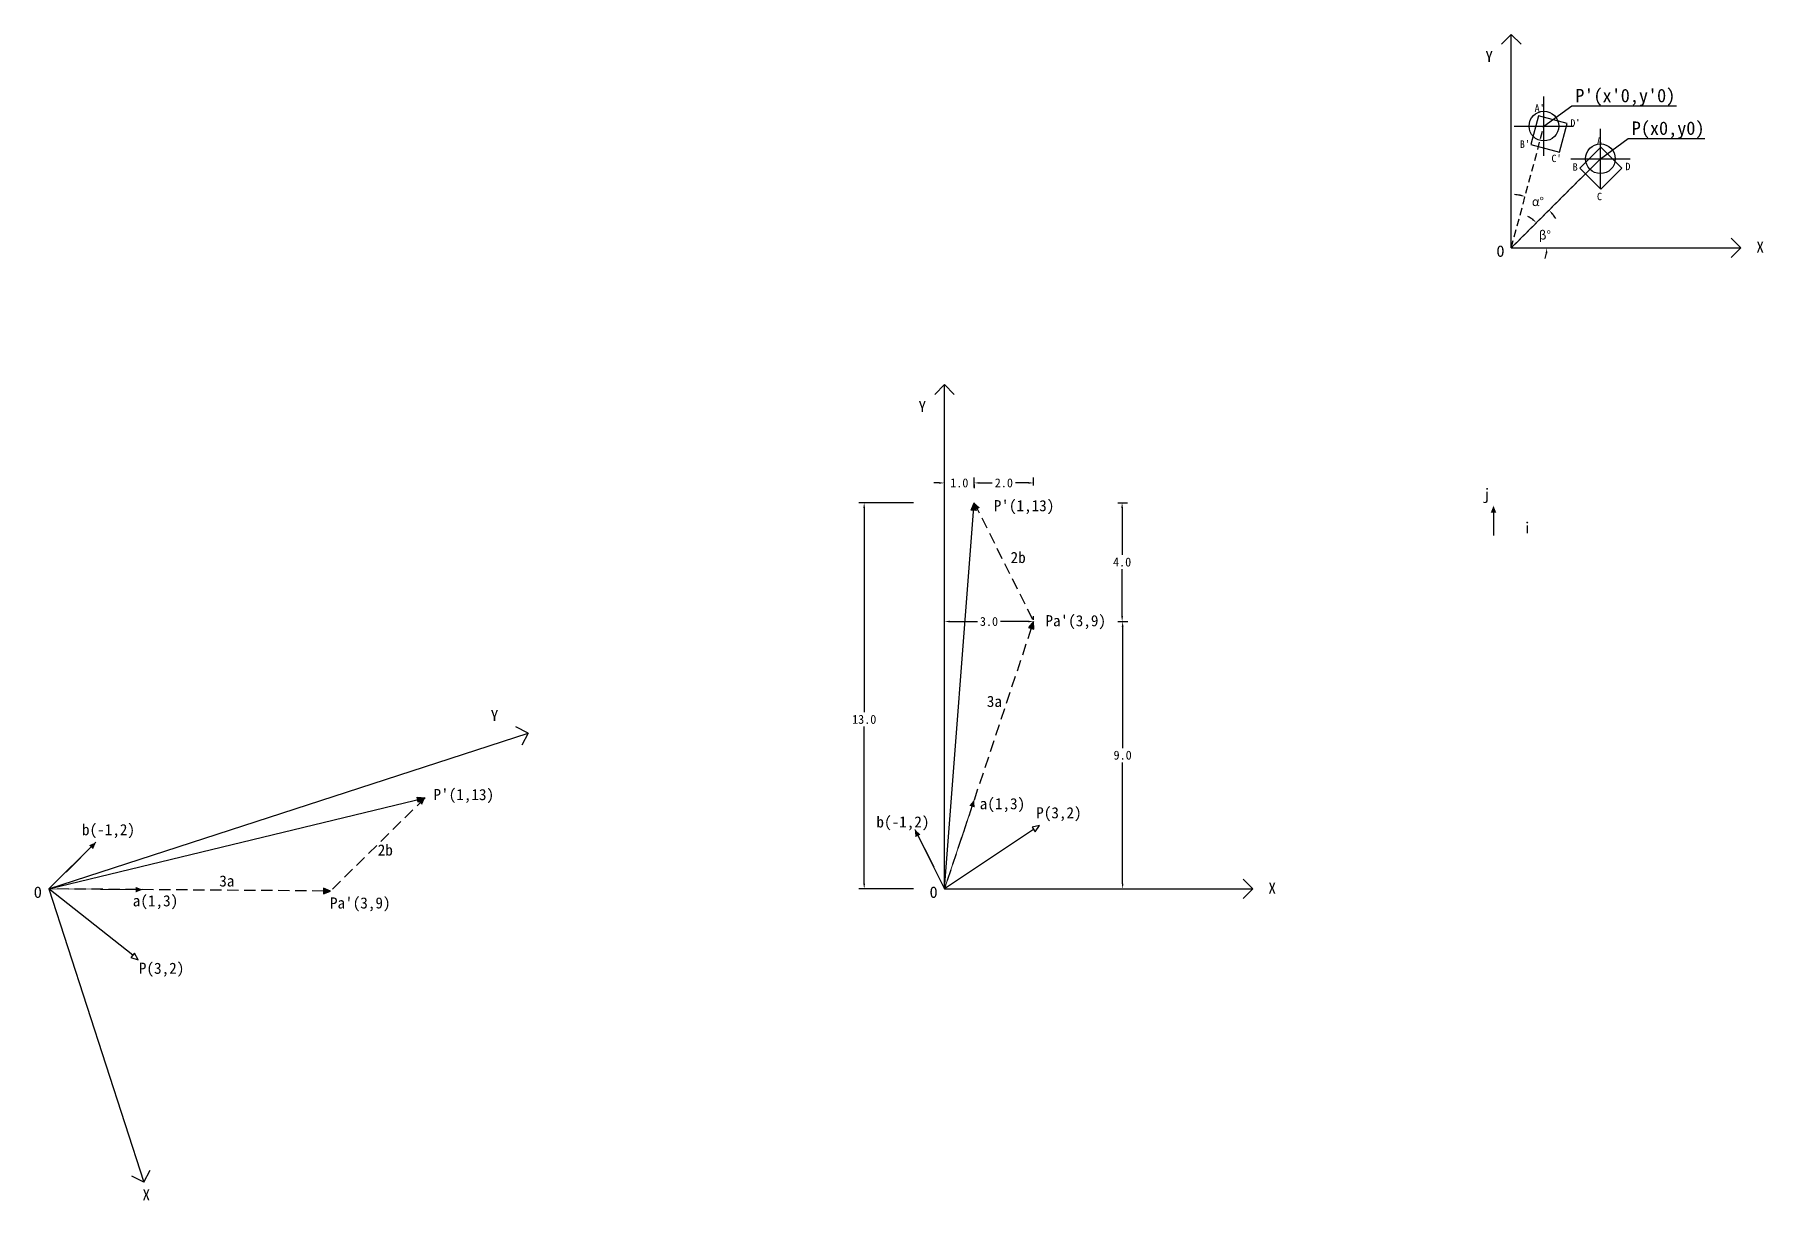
# Model space of a CAD drawing. Header units: millimetres. Extents: x 0 to 211, y 0 to 497.
# Drawn here: x 152.8 to 211, y 457.4 to 496.6 of the extents above; entities outside this region: 3.
import ezdxf

# ---------------------------------------------------------------- set-up
doc = ezdxf.new("R2010")
doc.units = ezdxf.units.MM
doc.header["$PDMODE"] = 34
doc.linetypes.add('DASHED', pattern=[19.05, 12.7, -6.35])
doc.styles.get("Standard").update_dxf_attribs({"font": ''})
doc.styles.get('Standard').set_extended_font_data('SimSun')
doc.dimstyles.get("Standard").update_dxf_attribs({"dimtxt": 0.18, "dimasz": 0.18, "dimexe": 0.18, "dimexo": 0.0625, "dimgap": 0.09, "dimtad": 0, "dimtih": 1, "dimtoh": 1, "dimdec": 4, "dimzin": 0, "dimdsep": 46, "dimtxsty": 'Standard', "dimcen": 0.09, "dimadec": 0, "dimazin": 0, "dimtfac": 1, "dimtdec": 4, "dimtofl": 0, "dimtmove": 0, "dimatfit": 3, "dimfxl": 1, "dimtolj": 1, "dimtzin": 0, "dimarcsym": 0})

# ---------------------------------------------------------------- blocks, each defined once
blk = doc.blocks.new('*D4')
at = {"color": 0, "lineweight": -2}
for start, end in [(53.63117, 62.26235), (342.73765, 351.36883)]:
    blk.add_arc((202.515, 489.466), 1.196, start, end, dxfattribs=at)
at = {"color": 0}
for points in [[(203.244, 490.452), (203.205, 490.407), (203.361, 490.312)], [(203.668, 489.289), (203.728, 489.285), (203.711, 489.466)]]:
    blk.add_solid(points, dxfattribs=at)
at = {"layer": 'Defpoints', "color": 0}
for p in [(205.515, 492.466), (203.551, 490.064), (202.515, 489.466), (202.515, 489.466), (210.242, 489.466)]:
    blk.add_point(p, dxfattribs=at)
at = {"color": 0, "insert": (203.646, 489.855), "char_height": 0.3, "attachment_point": 5}
blk.add_mtext('\\A1;β°', dxfattribs=at)
blk = doc.blocks.new('*D5')
at = {"color": 0, "lineweight": -2}
for start, end in [(80.75154, 86.50308), (33.49692, 39.24846)]:
    blk.add_arc((202.515, 489.466), 1.794, start, end, dxfattribs=at)
at = {"color": 0}
for points in [[(202.81, 491.266), (202.797, 491.208), (202.98, 491.199)], [(203.882, 490.581), (203.927, 490.621), (203.784, 490.735)]]:
    blk.add_solid(points, dxfattribs=at)
at = {"layer": 'Defpoints', "color": 0}
for p in [(203.613, 493.564), (205.515, 492.466), (203.544, 490.936), (202.515, 489.466), (202.515, 489.466)]:
    blk.add_point(p, dxfattribs=at)
at = {"color": 0, "insert": (203.412, 491.02), "char_height": 0.3, "attachment_point": 5}
blk.add_mtext('\\A1;α°', dxfattribs=at)
blk = doc.blocks.new('*D11')
at = {"color": 0, "lineweight": -2}
for p, q in [((183.25, 481.553), (183.07, 481.553)), ((183.43, 481.4), (183.43, 481.733)), ((184.43, 481.4), (184.43, 481.733)), ((184.61, 481.553), (184.79, 481.553))]:
    blk.add_line(p, q, dxfattribs=at)
at = {"color": 0}
for points in [[(183.25, 481.583), (183.25, 481.523), (183.43, 481.553)], [(184.61, 481.583), (184.61, 481.523), (184.43, 481.553)]]:
    blk.add_solid(points, dxfattribs=at)
at = {"layer": 'Defpoints', "color": 0}
for p in [(183.43, 481.553), (183.43, 481.338), (184.43, 481.338)]:
    blk.add_point(p, dxfattribs=at)
at = {"color": 0, "insert": (183.93, 481.553), "char_height": 0.3, "attachment_point": 5}
blk.add_mtext('\\A1;1.0', dxfattribs=at)
blk = doc.blocks.new('*D12')
at = {"color": 0, "lineweight": -2}
for p, q in [((182.386, 480.889), (180.548, 480.889)), ((180.728, 480.709), (180.728, 473.833)), ((180.728, 468.069), (180.728, 473.353)), ((182.386, 467.889), (180.548, 467.889))]:
    blk.add_line(p, q, dxfattribs=at)
at = {"color": 0}
for points in [[(180.698, 480.709), (180.758, 480.709), (180.728, 480.889)], [(180.698, 468.069), (180.758, 468.069), (180.728, 467.889)]]:
    blk.add_solid(points, dxfattribs=at)
at = {"layer": 'Defpoints', "color": 0}
for p in [(182.449, 480.889), (180.728, 467.889), (182.449, 467.889)]:
    blk.add_point(p, dxfattribs=at)
at = {"color": 0, "insert": (180.728, 473.593), "char_height": 0.3, "attachment_point": 5}
blk.add_mtext('\\A1;13.0', dxfattribs=at)
blk = doc.blocks.new('*D13')
at = {"color": 0, "lineweight": -2}
for p, q in [((189.266, 480.889), (189.592, 480.889)), ((189.412, 480.709), (189.412, 479.129)), ((189.412, 477.069), (189.412, 478.649)), ((189.266, 476.889), (189.592, 476.889))]:
    blk.add_line(p, q, dxfattribs=at)
at = {"color": 0}
for points in [[(189.382, 480.709), (189.442, 480.709), (189.412, 480.889)], [(189.382, 477.069), (189.442, 477.069), (189.412, 476.889)]]:
    blk.add_solid(points, dxfattribs=at)
at = {"layer": 'Defpoints', "color": 0}
for p in [(189.204, 480.889), (189.204, 476.889), (189.412, 476.889)]:
    blk.add_point(p, dxfattribs=at)
at = {"color": 0, "insert": (189.412, 478.889), "char_height": 0.3, "attachment_point": 5}
blk.add_mtext('\\A1;4.0', dxfattribs=at)
blk = doc.blocks.new('*D14')
at = {"color": 0, "lineweight": -2}
for p, q in [((184.43, 481.504), (184.43, 481.373)), ((184.61, 481.553), (185.042, 481.553)), ((186.25, 481.553), (185.819, 481.553)), ((186.43, 481.463), (186.43, 481.733))]:
    blk.add_line(p, q, dxfattribs=at)
at = {"color": 0}
for points in [[(184.61, 481.583), (184.61, 481.523), (184.43, 481.553)], [(186.25, 481.583), (186.25, 481.523), (186.43, 481.553)]]:
    blk.add_solid(points, dxfattribs=at)
at = {"layer": 'Defpoints', "color": 0}
for p in [(184.43, 481.567), (184.43, 481.553), (186.43, 481.4)]:
    blk.add_point(p, dxfattribs=at)
at = {"color": 0, "insert": (185.43, 481.553), "char_height": 0.3, "attachment_point": 5}
blk.add_mtext('\\A1;2.0', dxfattribs=at)
blk = doc.blocks.new('*D15')
at = {"color": 0, "lineweight": -2}
for p, q in [((189.266, 476.889), (189.609, 476.889)), ((189.429, 476.709), (189.429, 472.629)), ((189.429, 468.069), (189.429, 472.149)), ((189.266, 467.889), (189.609, 467.889))]:
    blk.add_line(p, q, dxfattribs=at)
at = {"color": 0}
for points in [[(189.399, 476.709), (189.459, 476.709), (189.429, 476.889)], [(189.399, 468.069), (189.459, 468.069), (189.429, 467.889)]]:
    blk.add_solid(points, dxfattribs=at)
at = {"layer": 'Defpoints', "color": 0}
for p in [(189.204, 476.889), (189.204, 467.889), (189.429, 467.889)]:
    blk.add_point(p, dxfattribs=at)
at = {"color": 0, "insert": (189.429, 472.389), "char_height": 0.3, "attachment_point": 5}
blk.add_mtext('\\A1;9.0', dxfattribs=at)
blk = doc.blocks.new('*D16')
at = {"color": 0, "lineweight": -2}
for p, q in [((183.43, 476.951), (183.43, 477.069)), ((183.61, 476.889), (184.544, 476.889)), ((186.25, 476.889), (185.317, 476.889)), ((186.43, 476.951), (186.43, 477.069))]:
    blk.add_line(p, q, dxfattribs=at)
at = {"color": 0}
for points in [[(183.61, 476.919), (183.61, 476.859), (183.43, 476.889)], [(186.25, 476.919), (186.25, 476.859), (186.43, 476.889)]]:
    blk.add_solid(points, dxfattribs=at)
at = {"layer": 'Defpoints', "color": 0}
for p in [(183.43, 476.889), (186.43, 476.889), (186.43, 476.889)]:
    blk.add_point(p, dxfattribs=at)
at = {"color": 0, "insert": (184.93, 476.889), "char_height": 0.3, "attachment_point": 5}
blk.add_mtext('\\A1;3.0', dxfattribs=at)

msp = doc.modelspace()

# ---------------------------------------------------------------- hatches: boundary and pattern name
for color, points in [(160, [(184.3274, 480.63898), (184.43043, 480.88881), (184.49403, 480.62617)]), (4, [(184.43043, 480.88881), (184.45409, 480.63383), (184.62279, 480.71979)]), (6, [(201.91504, 480.78603), (201.82037, 480.5481), (202.00971, 480.5481)]), (3, [(186.43043, 476.88881), (186.26538, 476.69303), (186.445, 476.63315)]), (160, [(165.67453, 470.97576), (165.94397, 470.95497), (165.71383, 470.81332)]), (4, [(165.94397, 470.95497), (165.70878, 470.85367), (165.84267, 470.71979)]), (4, [(182.43043, 469.88881), (182.45409, 469.63383), (182.62279, 469.71979)]), (4, [(154.86431, 469.4579), (154.62913, 469.3566), (154.76301, 469.22272)]), (3, [(162.75777, 467.81679), (162.52057, 467.91326), (162.51913, 467.72393)])]:
    msp.add_hatch(color=color).paths.add_polyline_path(points)
at = {"lineweight": 20}
for points in [[(184.43043, 470.88881), (184.26687, 470.69178), (184.44694, 470.63327)], [(156.4334, 467.8648), (156.19547, 467.95947), (156.19547, 467.77013)]]:
    msp.add_hatch(color=2, dxfattribs=at).paths.add_polyline_path(points)

# ---------------------------------------------------------------- linework, layer by layer
for p, q in [((202.51526, 496.64361), (202.18816, 496.31652)), ((202.51526, 489.46632), (202.51526, 496.64361)), ((202.51526, 496.64361), (202.84235, 496.31652)), ((210.24165, 489.46632), (209.91456, 489.79342)), ((202.51526, 489.46632), (210.24165, 489.46632)), ((210.24165, 489.46632), (209.91456, 489.13923)), ((183.43043, 484.86173), (183.10333, 484.53464)), ((183.43043, 467.88881), (183.43043, 484.86173)), ((183.43043, 484.86173), (183.75752, 484.53464)), ((169.41343, 473.13373), (169.00127, 473.34374)), ((153.27121, 467.88881), (169.41343, 473.13373)), ((169.41343, 473.13373), (169.20342, 472.72157)), ((193.81204, 467.88881), (193.48494, 468.2159)), ((153.27121, 467.88881), (156.47931, 458.01531)), ((183.43043, 467.88881), (193.81204, 467.88881)), ((193.81204, 467.88881), (193.48494, 467.56171)), ((156.47931, 458.01531), (156.06715, 458.22532)), ((156.47931, 458.01531), (156.68931, 458.42747))]:
    msp.add_line(p, q)
at = {"color": 1}
for points in [[(203.61333, 493.5644), (204.55138, 494.24228), (208.07891, 494.24228)], [(205.51526, 492.46632), (206.4533, 493.1442), (209.02886, 493.1442)], [(186.43043, 469.88881), (186.43043, 469.88881), (183.43043, 467.88881)], [(186.62839, 470.02078), (186.37791, 469.96758), (186.48294, 469.81004), (186.62839, 470.02078)], [(156.10038, 465.65367), (156.10038, 465.65367), (153.27121, 467.88881)], [(156.28707, 465.50618), (156.15907, 465.72796), (156.04169, 465.57939), (156.28707, 465.50618)]]:
    msp.add_lwpolyline(points, dxfattribs=at)
at = {"color": 3, "lineweight": 30}
msp.add_lwpolyline([(203.4324, 493.91004), (203.17358, 492.94412), (204.13951, 492.6853), (204.39833, 493.65122), (203.4324, 493.91004)], dxfattribs=at)
at = {"color": 3, "linetype": 'DASHED', "lineweight": 30, "ltscale": 0.02}
msp.add_lwpolyline([(202.51526, 489.46632), (203.61333, 493.5644)], dxfattribs=at)
at = {"color": 170, "linetype": 'DASHED', "lineweight": 30, "ltscale": 0.02}
msp.add_lwpolyline([(202.51526, 489.46632), (205.51526, 492.46632), (205.51526, 492.46632), (202.51526, 489.46632)], dxfattribs=at)
at = {"color": 5, "lineweight": 30}
msp.add_lwpolyline([(205.53139, 491.44191), (206.2385, 492.14902), (205.53139, 492.85612), (204.82428, 492.14902), (205.53139, 491.44191)], dxfattribs=at)
at = {"color": 160, "lineweight": 30}
for points in [[(183.43043, 467.88881), (184.43043, 480.88881)], [(153.27121, 467.88881), (165.94397, 470.95497)]]:
    msp.add_lwpolyline(points, dxfattribs=at)
at = {"color": 5}
for points in [[(184.3274, 480.63898), (184.43043, 480.88881), (184.49403, 480.62617)], [(165.67453, 470.97576), (165.94397, 470.95497), (165.71383, 470.81332)]]:
    msp.add_lwpolyline(points, close=True, dxfattribs=at)
at = {"color": 4, "linetype": 'DASHED', "lineweight": 30, "ltscale": 0.03}
for points in [[(184.43043, 480.88881), (186.43043, 476.88881)], [(165.94397, 470.95497), (162.75777, 467.81679)]]:
    msp.add_lwpolyline(points, dxfattribs=at)
at = {"color": 6, "lineweight": 30}
msp.add_lwpolyline([(201.91504, 480.5481), (201.91504, 479.78603)], dxfattribs=at)
at = {"color": 3}
for points in [[(186.43043, 476.88881), (186.26538, 476.69303), (186.445, 476.63315), (186.43043, 476.88881)], [(162.75777, 467.81679), (162.52057, 467.91326), (162.51913, 467.72393), (162.75777, 467.81679)]]:
    msp.add_lwpolyline(points, dxfattribs=at)
at = {"color": 3, "linetype": 'DASHED', "lineweight": 30, "ltscale": 0.03}
for points in [[(186.35519, 476.66309), (183.43043, 467.88881)], [(162.51985, 467.8186), (153.27121, 467.88881)]]:
    msp.add_lwpolyline(points, dxfattribs=at)
at = {"color": 2, "lineweight": 20}
for points in [[(184.43043, 470.88881), (183.43043, 467.88881)], [(184.43043, 470.88881), (184.43043, 470.88881), (183.99341, 469.54381)], [(156.4334, 467.8648), (153.27121, 467.88881)], [(156.4334, 467.8648), (156.4334, 467.8648), (155.01919, 467.8648)]]:
    msp.add_lwpolyline(points, dxfattribs=at)
at = {"color": 4}
for points in [[(182.43043, 469.88881), (182.43043, 469.88881), (183.07247, 468.62873)], [(154.86431, 469.4579), (154.86431, 469.4579), (153.86431, 468.4579)]]:
    msp.add_lwpolyline(points, dxfattribs=at)
at = {"color": 4, "lineweight": 30}
for points in [[(182.43043, 469.88881), (183.43043, 467.88881)], [(154.86431, 469.4579), (153.27121, 467.88881)]]:
    msp.add_lwpolyline(points, dxfattribs=at)
at = {"color": 7}
for p in [(203.61333, 493.5644), (205.51526, 492.46632)]:
    msp.add_point(p, dxfattribs=at)
at = {"color": 3}
for p in [(3, 3), (3, 3), (1, 1)]:
    msp.add_point(p, dxfattribs=at)

# ---------------------------------------------------------------- texts
for s, height, p in [('Y', 0.375, (201.6415, 495.7206)), ("P'(x'0,y'0)", 0.45, (204.66822, 494.36738)), ('P(x0,y0)', 0.45, (206.57014, 493.2693)), ('O', 0.375, (202.02185, 489.16365)), ('X', 0.375, (210.7659, 489.3038)), ('Y', 0.375, (182.55667, 483.93873)), ('X', 0.375, (194.33629, 467.72628)), ('O', 0.375, (182.93702, 467.58614))]:
    msp.add_text(s, height=height).set_placement(p)
for s, height, p in [("A'", 0.25, (203.29925, 494.04319)), ("D'", 0.25, (204.5006, 493.54523)), ("B'", 0.25, (202.80175, 492.83069)), ("C'", 0.25, (203.86713, 492.35114)), ('i', 0.375, (202.92376, 479.85344))]:
    msp.add_text(s, height=height, dxfattribs=at).set_placement(p)
at = {"color": 5}
for s, p in [('A', (205.39824, 492.93635)), ('B', (204.58123, 492.06156)), ('D', (206.35474, 492.08002)), ('C', (205.39824, 491.06969))]:
    msp.add_text(s, height=0.25, dxfattribs=at).set_placement(p)
at = {"color": 6}
msp.add_text('j', height=0.375, dxfattribs=at).set_placement((201.56095, 480.98703))
at = {"color": 160, "lineweight": 20}
msp.add_text("P'(1,13)", height=0.375, dxfattribs=at).set_placement((185.09037, 480.6007))
at = {"color": 4, "lineweight": 20}
msp.add_text('2b', height=0.375, dxfattribs=at).set_placement((185.65612, 478.85741))
at = {"color": 2, "lineweight": 20}
for s, p in [("Pa'(3,9)", (186.82956, 476.7284)), ('a(1,3)', (184.61685, 470.56964))]:
    msp.add_text(s, height=0.375, dxfattribs=at).set_placement(p)
at = {"color": 3, "lineweight": 20}
msp.add_text('3a', height=0.375, dxfattribs=at).set_placement((184.85687, 474.01323))
for s, p in [('Y', (168.1535, 473.53709)), ('O', (152.77781, 467.58614)), ('X', (156.42936, 457.40447))]:
    msp.add_text(s, height=0.375, rotation=360).set_placement(p)
at = {"color": 160, "lineweight": 20}
msp.add_text("P'(1,13)", height=0.375, rotation=360, dxfattribs=at).set_placement((166.22737, 470.8769))
at = {"color": 4}
msp.add_text('b(-1,2)', height=0.375, dxfattribs=at).set_placement((181.13954, 469.95631))
at = {"color": 1}
msp.add_text('P(3,2)', height=0.375, dxfattribs=at).set_placement((186.51871, 470.26494))
at = {"color": 4}
msp.add_text('b(-1,2)', height=0.375, rotation=360, dxfattribs=at).set_placement((154.39277, 469.69599))
at = {"color": 4, "lineweight": 20}
msp.add_text('2b', height=0.375, rotation=360, dxfattribs=at).set_placement((164.34992, 469.01047))
at = {"color": 3, "lineweight": 20}
msp.add_text('3a', height=0.375, rotation=360, dxfattribs=at).set_placement((159.0148, 467.96884))
at = {"color": 2, "lineweight": 20}
for s, p in [('a(1,3)', (156.10221, 467.30196)), ("Pa'(3,9)", (162.74196, 467.22922))]:
    msp.add_text(s, height=0.375, rotation=360, dxfattribs=at).set_placement(p)
at = {"color": 1}
msp.add_text('P(3,2)', height=0.375, rotation=360, dxfattribs=at).set_placement((156.30795, 465.03103))

# ---------------------------------------------------------------- dimensions: what is measured, and where the dimension line sits
at = {"color": 4}
dim = msp.add_angular_dim_2l(base=(203.54418, 490.93578), line1=((202.51526, 489.46632), (205.51526, 492.46632)), line2=((202.51526, 489.46632), (203.61333, 493.5644)), text='α°', dimstyle='Standard', override={"dimtxt": 0.3}, dxfattribs=at)
dim.commit()
dim.dimension.update_dxf_attribs({"geometry": '*D5', "text_midpoint": (203.4122, 491.01987), "dimtype": 162})
at = {"color": 2}
dim = msp.add_angular_dim_2l(base=(203.55103, 490.06433), line1=((202.51526, 489.46632), (210.24165, 489.46632)), line2=((202.51526, 489.46632), (205.51526, 492.46632)), text='β°', dimstyle='Standard', override={"dimtxt": 0.3}, dxfattribs=at)
dim.commit()
dim.dimension.update_dxf_attribs({"geometry": '*D4', "text_midpoint": (203.64631, 489.85513), "dimtype": 162})
at = {"color": 160}
dim = msp.add_linear_dim(base=(183.43043, 481.5529), p1=(184.43043, 481.33795), p2=(183.43043, 481.33795), dimstyle='Standard', override={"dimtxt": 0.3, "dimdec": 1}, dxfattribs=at)
dim.commit()
dim.dimension.update_dxf_attribs({"geometry": '*D11', "text_midpoint": (183.93043, 481.5529), "dimtype": 160})
at = {"color": 4}
dim = msp.add_linear_dim(base=(184.43043, 481.5529), p1=(186.43043, 481.40045), p2=(184.43043, 481.56668), dimstyle='Standard', override={"dimtxt": 0.3, "dimdec": 1}, dxfattribs=at)
dim.commit()
dim.dimension.update_dxf_attribs({"geometry": '*D14', "text_midpoint": (185.43043, 481.5529), "dimtype": 160})
at = {"color": 160}
dim = msp.add_linear_dim(base=(180.7282, 467.88881), p1=(182.44885, 480.88881), p2=(182.44885, 467.88881), angle=90, dimstyle='Standard', override={"dimtxt": 0.3, "dimdec": 1}, dxfattribs=at)
dim.commit()
dim.dimension.update_dxf_attribs({"geometry": '*D12', "text_midpoint": (180.7282, 473.59318), "dimtype": 160})
at = {"color": 4}
dim = msp.add_linear_dim(base=(189.41229, 476.88881), p1=(189.20377, 480.88881), p2=(189.20377, 476.88881), angle=90, dimstyle='Standard', override={"dimtxt": 0.3, "dimdec": 1}, dxfattribs=at)
dim.commit()
dim.dimension.update_dxf_attribs({"geometry": '*D13', "text_midpoint": (189.41229, 478.88881)})
at = {"color": 3}
dim = msp.add_linear_dim(base=(186.43043, 476.88881), p1=(183.43043, 476.88881), p2=(186.43043, 476.88881), dimstyle='Standard', override={"dimtxt": 0.3, "dimdec": 1}, dxfattribs=at)
dim.commit()
dim.dimension.update_dxf_attribs({"geometry": '*D16', "text_midpoint": (184.93043, 476.88881)})
dim = msp.add_linear_dim(base=(189.42928, 467.88881), p1=(189.20377, 476.88881), p2=(189.20377, 467.88881), angle=90, dimstyle='Standard', override={"dimtxt": 0.3, "dimdec": 1}, dxfattribs=at)
dim.commit()
dim.dimension.update_dxf_attribs({"geometry": '*D15', "text_midpoint": (189.42928, 472.38881)})

doc.saveas('drawing.dxf')
